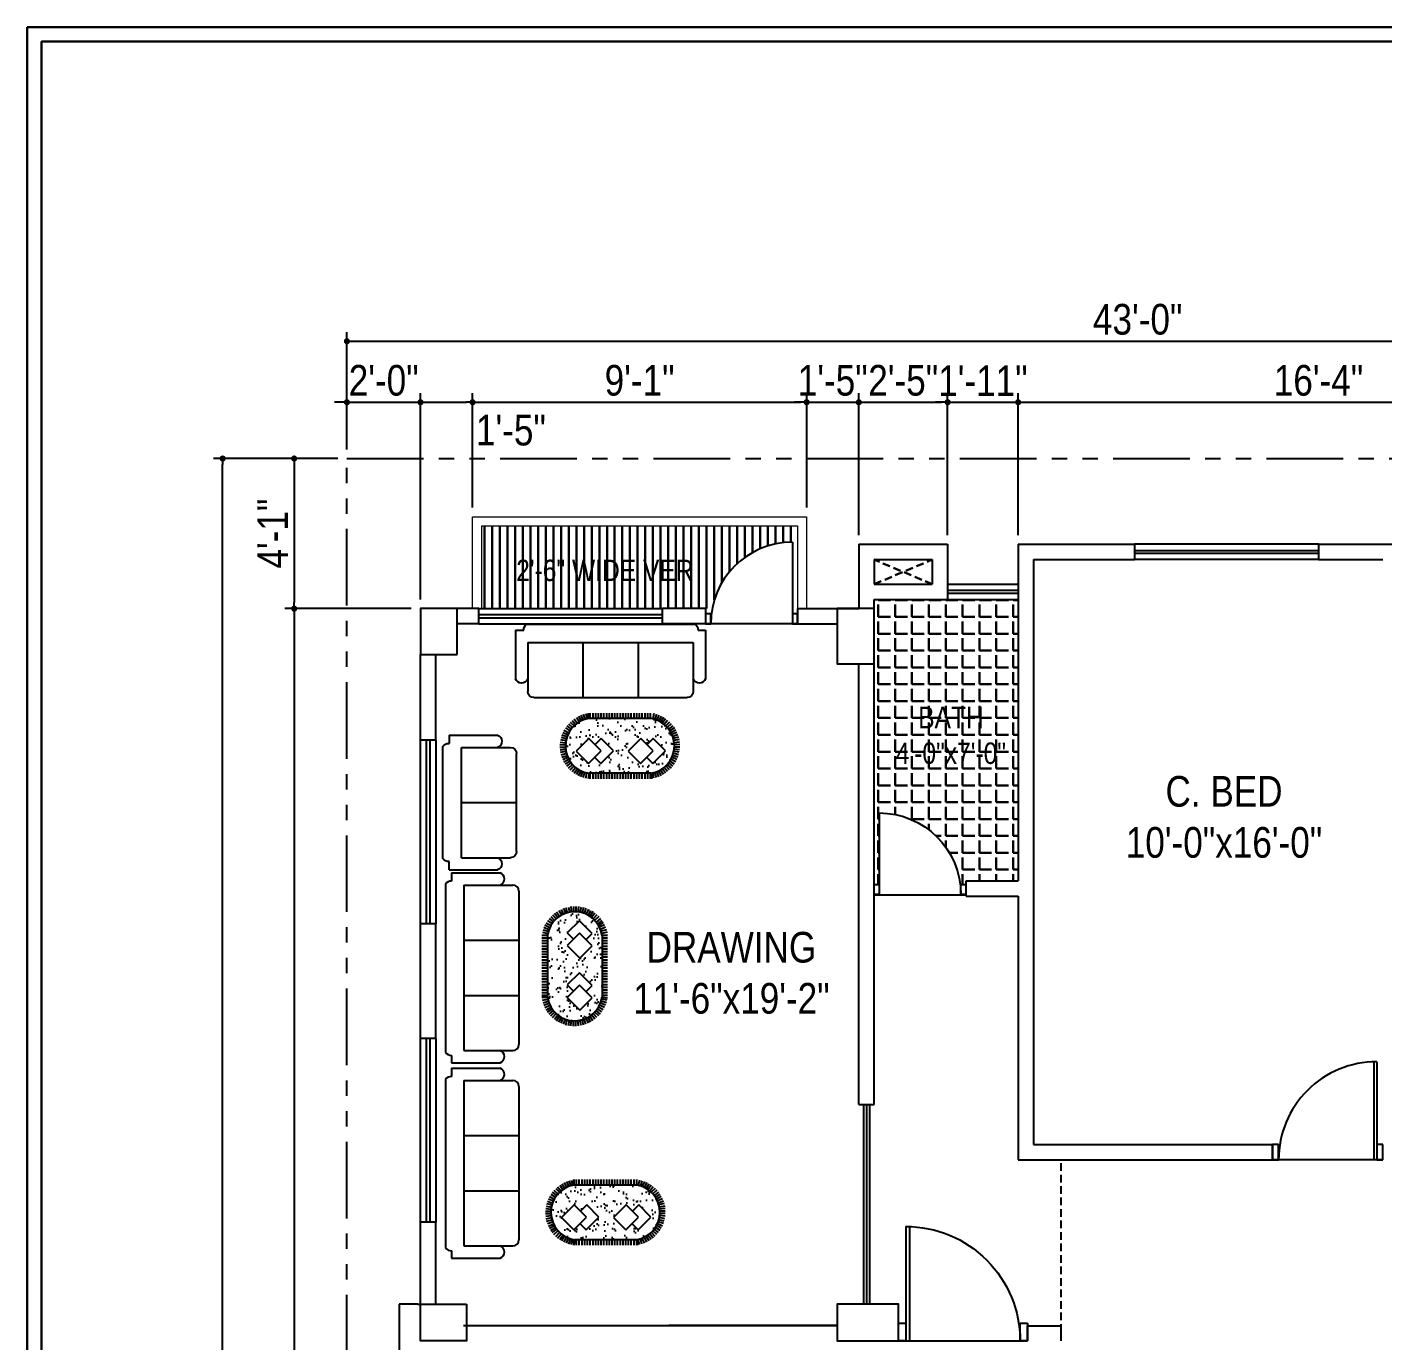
# Model space of a CAD drawing. Header units: inches. Extents: x -159432 to -126829, y -44881 to -40109.
# Drawn here: x -152942.2 to -152499.9, y -42075.8 to -41647 of the extents above; entities that cross this region are included whole.
import ezdxf

# ---------------------------------------------------------------- set-up
doc = ezdxf.new("R2010")
doc.units = ezdxf.units.IN
doc.header["$LTSCALE"] = 10
doc.header["$MEASUREMENT"] = 0
doc.header["$PDMODE"] = 34
for name, pattern in [('HIDDEN', [0.375, 0.25, -0.125]), ('PHANTOMX2', [5, 2.5, -0.5, 0.5, -0.5, 0.5, -0.5]), ('Solid', [0])]:
    doc.linetypes.add(name, pattern=pattern)
doc.layers.get('0').update_dxf_attribs({"color": 140, "lineweight": 25})
doc.layers.get('Defpoints').update_dxf_attribs({"lineweight": 25})
for name, color, linetype, lineweight in [('BOUNDERY', 32, 'PHANTOMX2', 25), ('COLUM', 10, 'Continuous', 25), ('DIM', 6, 'Continuous', 25), ('door', 123, 'Continuous', 25), ('FURNITURE', 77, 'Continuous', 25), ('h2', 165, 'Continuous', 30), ('line', 134, 'Continuous', 30), ('TEXT', 6, 'Continuous', 25), ('VER', 211, 'Continuous', 20), ('wall', 7, 'Continuous', 25), ('win', 143, 'Continuous', 25)]:
    doc.layers.add(name, color=color, linetype=linetype, lineweight=lineweight)
doc.styles.add('arn', font='ARIALN.TTF')
doc.dimstyles.new('DIM', dxfattribs={"dimtxt": 10, "dimasz": 2, "dimexe": 3, "dimexo": 3, "dimgap": 2, "dimtad": 1, "dimdec": 1, "dimzin": 1, "dimdsep": 46, "dimlunit": 4, "dimtxsty": 'arn', "dimblk": 'DOT', "dimcen": 0.09, "dimclrd": 256, "dimclre": 256, "dimclrt": 256, "dimaunit": 1, "dimadec": 0, "dimazin": 0, "dimtfac": 1, "dimtdec": 1, "dimtix": 1, "dimtmove": 2, "dimatfit": 3, "dimldrblk": 'OPEN30', "dimfxl": 10, "dimtolj": 1, "dimtzin": 0, "dimlwd": -1, "dimlwe": -1, "dimarcsym": 0})

# ---------------------------------------------------------------- blocks, each defined once
blk = doc.blocks.new('D36')
at = {"layer": 'door'}
for p, q in [((27731.72, -1583.1), (27731.72, -1585.1)), ((27736.72, -1583.1), (27731.72, -1583.1)), ((27731.72, -1619.1), (27731.72, -1583.1)), ((27736.72, -1585.1), (27736.72, -1583.1)), ((27731.72, -1585.1), (27736.72, -1585.1)), ((27763.72, -1616.1), (27731.72, -1616.1)), ((27763.72, -1617.1), (27731.72, -1617.1)), ((27736.72, -1617.1), (27731.72, -1617.1)), ((27731.72, -1617.1), (27731.72, -1619.1)), ((27736.72, -1619.1), (27736.72, -1617.1)), ((27731.72, -1619.1), (27736.72, -1619.1))]:
    blk.add_line(p, q, dxfattribs=at)
at = {"layer": 'door', "linetype": 'ByBlock'}
blk.add_ellipse((27731.72, -1617.1), major_axis=(-22.63, -22.63), ratio=1, start_param=2.356194, end_param=3.926991, dxfattribs=at)
blk = doc.blocks.new('D1')
at = {"layer": 'door'}
for p, q in [((231942, 594723), (231942, 594673)), ((232042, 594723), (231942, 594723)), ((231942, 594673), (232042, 594673)), ((232042, 594673), (232042, 594723)), ((232742, 593873), (231942, 593873)), ((232042, 593873), (231942, 593873)), ((231942, 593873), (231942, 593823)), ((232042, 593823), (232042, 593873)), ((231942, 593823), (232042, 593823))]:
    blk.add_line(p, q, dxfattribs=at)
at = {"layer": 'door', "linetype": 'ByBlock'}
blk.add_arc((231942, 593873), 800, 0, 90, dxfattribs=at)
blk = doc.blocks.new('door')
at = {"layer": 'door'}
blk.add_line((-148358.38, -38071.49), (-148328.38, -38071.49), dxfattribs=at)
at = {"layer": 'door', "extrusion": (0, 0, -1), "xscale": 0.03333332273177803, "yscale": 0.03333332278998569, "zscale": -0.0333333227645894, "rotation": 90}
blk.add_blockref('D1', (168152.49, -45802.87), dxfattribs=at)
blk = doc.blocks.new('sf')
at = {"layer": 'FURNITURE'}
for p, q in [((-163435.22, -36078.95), (-163419.38, -36078.95)), ((-163435.22, -36078.95), (-163435.22, -36081.67)), ((-163437.22, -36082.66), (-163437.22, -36135.95)), ((-163431.22, -36082.95), (-163431.22, -36136.95)), ((-163431.22, -36082.95), (-163415.22, -36082.95)), ((-163413.22, -36084.95), (-163413.22, -36134.95)), ((-163431.22, -36100.95), (-163413.22, -36100.95)), ((-163431.22, -36118.95), (-163413.22, -36118.95)), ((-163437.22, -36135.95), (-163437.22, -36137.5)), ((-163435.22, -36138.57), (-163435.22, -36140.95)), ((-163431.22, -36136.95), (-163415.22, -36136.95)), ((-163435.22, -36140.95), (-163419.38, -36140.95))]:
    blk.add_line(p, q, dxfattribs=at)
for centre, radius, start, end in [((-163420.1, -36080.95), 2.13, 289.8946, 70.1054), ((-163435.27, -36084.07), 2.41, 88.8308, 144.1588), ((-163415.22, -36084.95), 2, 0, 90), ((-163435.22, -36136.17), 2.4, 213.777, 270.037), ((-163420.1, -36138.95), 2.13, 289.8946, 70.1054), ((-163415.22, -36134.95), 2, 270, 0)]:
    blk.add_arc(centre, radius, start, end, dxfattribs=at)
blk = doc.blocks.new('A$C3B9922EE')
at = {"layer": 'FURNITURE'}
h = blk.add_hatch(dxfattribs=at)
h.set_pattern_fill('AR-SAND', color=191, scale=100, style=0)
h.set_pattern_definition([(142.5, (-780.504, -931.357), (0.35564, 10.87824), [0, -8.58144, 0, -9.597666, 0, -9.17424]), (172.5, (-780.504, -931.357), (-9.9916, 15.93295), [0, -4.62946, 0, -7.73459, 0, -2.963985]), (212.5, (-773.56, -931.357), (-17.581466, 0.03195), [0, -2.82284, 0, -10.162234, 0, -13.26736]), (222.5, (-773.56, -931.357), (-16.97165, 4.95508), [0, -1.41142, 0, -6.66191, 0, -7.621676])])
edge = h.paths.add_edge_path()
edge.add_line((22.1, 46.5), (70.6, 46.5))
edge.add_ellipse((67.1, 25.4), major_axis=(0, 21.4), ratio=1, start_angle=188.2953, end_angle=350.553, ccw=False)
edge.add_line((70.2, 4.2), (22.5, 4.2))
edge.add_ellipse((25.6, 25.4), major_axis=(0, 21.4), ratio=1, start_angle=9.447, end_angle=171.7047, ccw=False)
h.paths.add_polyline_path([(30.2, 31.1), (25.4, 26.3), (20.6, 31.1), (11.1, 21.6), (20.9, 11.8), (25.7, 16.6), (30.5, 11.8), (40, 21.3)], flags=16)
h.paths.add_polyline_path([(51.3, 21.6), (61.1, 11.8), (65.9, 16.6), (70.7, 11.8), (80.2, 21.3), (70.4, 31.1), (65.6, 26.3), (60.8, 31.1)], flags=16)
h = blk.add_hatch(dxfattribs=at)
h.set_pattern_fill('LINE', color=191, scale=300, angle=90, style=0)
h.set_pattern_definition([(270, (-780.143, 1006.6145), (2.117132, -2e-16), [])])
edge = h.paths.add_edge_path()
edge.add_ellipse((25.1, 25.3), major_axis=(15.1, 15.1), ratio=1, start_angle=413.2066, end_angle=414.8486, ccw=False)
edge.add_line((22.1, 46.5), (70.2, 46.5))
edge.add_ellipse((67.1, 25.3), major_axis=(15.1, 15.1), ratio=1, start_angle=395.0492, end_angle=396.7047, ccw=False)
edge.add_line((70.8, 46.4), (70.8, 50.7))
edge.add_line((70.8, 50.7), (21.5, 50.7))
edge.add_line((21.5, 50.7), (21.5, 46.4))
h = blk.add_hatch(dxfattribs=at)
h.set_pattern_fill('LINE', color=191, scale=300, angle=90, style=0)
h.set_pattern_definition([(90, (-780.143, -955.9565), (2.117132, 3e-17), [])])
edge = h.paths.add_edge_path()
edge.add_ellipse((25.1, 25.3), major_axis=(-15.1, 15.1), ratio=1, start_angle=125.1514, end_angle=126.7934)
edge.add_line((22.1, 4.2), (70.2, 4.2))
edge.add_ellipse((67.1, 25.4), major_axis=(-15.1, 15.1), ratio=1, start_angle=143.2953, end_angle=144.9508)
edge.add_line((70.8, 4.3), (70.8, 0))
edge.add_line((70.8, 0), (21.5, 0))
edge.add_line((21.5, 0), (21.5, 4.3))
at = {"layer": 'FURNITURE', "color": 191}
for p, q in [((6.6, 42.5), (9.7, 39.7)), ((7.9, 43.9), (10.9, 40.9)), ((9.4, 45.2), (12.1, 41.9)), ((11, 46.4), (13.4, 42.9)), ((12.7, 47.5), (14.8, 43.8)), ((14.4, 48.4), (16.3, 44.6)), ((16.2, 49.2), (17.8, 45.3)), ((18.1, 49.9), (19.3, 45.8)), ((20, 50.4), (20.9, 46.2)), ((22.1, 46.5), (70.6, 46.5)), ((70.6, 46.5), (70.6, 50.7)), ((72.7, 50.4), (71.8, 46.2)), ((74.6, 49.9), (73.4, 45.8)), ((76.5, 49.2), (74.9, 45.3)), ((78.3, 48.4), (76.4, 44.6)), ((80, 47.5), (77.9, 43.8)), ((81.7, 46.4), (79.3, 42.9)), ((83.3, 45.2), (80.6, 41.9)), ((84.8, 43.9), (81.8, 40.9)), ((86.1, 42.5), (83, 39.7)), ((0.9, 32.2), (5, 31.1)), ((1.5, 34.1), (5.5, 32.6)), ((2.3, 35.9), (6.1, 34.2)), ((3.1, 37.7), (6.8, 35.6)), ((4.2, 39.4), (7.7, 37.1)), ((5.3, 41), (8.7, 38.4)), ((87.4, 41), (84, 38.4)), ((88.5, 39.4), (85, 37.1)), ((89.6, 37.7), (85.8, 35.6)), ((90.4, 35.9), (86.6, 34.2)), ((91.2, 34.1), (87.2, 32.6)), ((91.8, 32.2), (87.7, 31.1)), ((0, 26.4), (4.2, 26.2)), ((0, 24.4), (4.2, 24.5)), ((0.2, 28.3), (4.4, 27.8)), ((0.2, 22.4), (4.4, 22.9)), ((0.5, 30.3), (4.6, 29.5)), ((0.5, 20.5), (4.6, 21.3)), ((92.2, 30.3), (88.1, 29.5)), ((92.2, 20.5), (88.1, 21.3)), ((92.5, 28.3), (88.3, 27.8)), ((92.5, 22.4), (88.3, 22.9)), ((92.7, 26.4), (88.5, 26.2)), ((92.7, 24.4), (88.5, 24.5)), ((0.9, 18.5), (5, 19.7)), ((1.5, 16.7), (5.5, 18.1)), ((2.2, 14.8), (6.1, 16.6)), ((3.1, 13.1), (6.8, 15.1)), ((4.1, 11.4), (7.7, 13.7)), ((5.3, 9.7), (8.6, 12.3)), ((6.5, 8.2), (9.7, 11.1)), ((86.1, 8.2), (83, 11.1)), ((87.4, 9.7), (84, 12.3)), ((88.5, 11.4), (85, 13.7)), ((89.6, 13.1), (85.8, 15.1)), ((90.4, 14.8), (86.6, 16.6)), ((91.2, 16.7), (87.2, 18.1)), ((91.8, 18.5), (87.7, 19.7)), ((7.9, 6.8), (10.8, 9.9)), ((9.4, 5.5), (12.1, 8.8)), ((11, 4.3), (13.4, 7.8)), ((12.6, 3.3), (14.8, 6.9)), ((14.4, 2.3), (16.2, 6.1)), ((16.2, 1.5), (17.8, 5.5)), ((18.1, 0.9), (19.3, 4.9)), ((20, 0.4), (20.9, 4.5)), ((22.5, 4.2), (21.9, 0)), ((22.1, 4.2), (70.2, 4.2)), ((70.2, 4.2), (70.8, 0)), ((72.7, 0.4), (71.8, 4.5)), ((74.6, 0.9), (73.4, 4.9)), ((76.5, 1.5), (74.9, 5.5)), ((78.3, 2.3), (76.4, 6.1)), ((80, 3.3), (77.9, 6.9)), ((81.7, 4.3), (79.3, 7.8)), ((83.3, 5.5), (80.6, 8.8)), ((84.8, 6.8), (81.8, 9.9))]:
    blk.add_line(p, q, dxfattribs=at)
at = {"layer": 'FURNITURE', "color": 92}
for p, q in [((11.1, 21.6), (20.6, 31.1)), ((20.9, 11.8), (11.1, 21.6)), ((20.6, 31.1), (25.4, 26.3)), ((51.3, 21.6), (60.8, 31.1)), ((61.1, 11.8), (51.3, 21.6)), ((60.8, 31.1), (65.6, 26.3)), ((25.7, 16.6), (20.9, 11.8)), ((65.9, 16.6), (61.1, 11.8))]:
    blk.add_line(p, q, dxfattribs=at)
at = {"layer": 'FURNITURE', "color": 30}
for p, q in [((20.7, 21.6), (30.2, 31.1)), ((30.5, 11.8), (20.7, 21.6)), ((30.2, 31.1), (40, 21.3)), ((40, 21.3), (30.5, 11.8)), ((60.9, 21.6), (70.4, 31.1)), ((70.7, 11.8), (60.9, 21.6)), ((70.4, 31.1), (80.2, 21.3)), ((80.2, 21.3), (70.7, 11.8))]:
    blk.add_line(p, q, dxfattribs=at)
at = {"layer": 'FURNITURE', "color": 191, "extrusion": (0, 0, -1)}
for centre, start_param, end_param in [((25.6, 25.4), 3.286351, 6.118304), ((67.1, 25.4), 0.164882, 2.996835)]:
    blk.add_ellipse(centre, major_axis=(0, 21.4), ratio=1, start_param=start_param, end_param=end_param, dxfattribs=at)
blk = doc.blocks.new('s1')
at = {"layer": 'FURNITURE'}
for p, q in [((-147199.1, -40399.5), (-147214.94, -40399.5)), ((-147199.1, -40399.5), (-147199.1, -40402.22)), ((-147221.1, -40437.5), (-147221.1, -40405.5)), ((-147203.1, -40403.5), (-147219.1, -40403.5)), ((-147203.1, -40439.5), (-147203.1, -40403.5)), ((-147197.1, -40439.79), (-147197.1, -40403.21)), ((-147203.1, -40421.5), (-147221.1, -40421.5)), ((-147203.1, -40439.5), (-147219.1, -40439.5)), ((-147199.1, -40443.5), (-147199.1, -40440.79)), ((-147199.1, -40443.5), (-147214.94, -40443.5))]:
    blk.add_line(p, q, dxfattribs=at)
for centre, radius, start, end in [((-147214.22, -40401.5), 2.13, 109.8946, 250.1054), ((-147199.05, -40404.62), 2.41, 35.8412, 91.1692), ((-147219.1, -40405.5), 2, 90, 180), ((-147219.1, -40437.5), 2, 180, 270), ((-147214.22, -40441.5), 2.13, 109.8946, 250.1054), ((-147199.05, -40438.38), 2.41, 268.8308, 324.1588)]:
    blk.add_arc(centre, radius, start, end, dxfattribs=at)
blk = doc.blocks.new('_Dot')
at = {"color": 0, "linetype": 'ByBlock', "lineweight": -2}
blk.add_line((-0.5, 0), (-1, 0), dxfattribs=at)
at = {"color": 0, "linetype": 'ByBlock', "const_width": 0.5}
blk.add_lwpolyline([(-0.25, 0, 1), (0.25, 0, 1)], format="xyb", close=True, dxfattribs=at)
blk = doc.blocks.new('*D392')
at = {"layer": 'Defpoints', "color": 0}
for p in [(-152837.87, -41787.83), (-152855.08, -41836.83), (-152813.87, -41836.83)]:
    blk.add_point(p, dxfattribs=at)
at = {"layer": 'DIM'}
for p, q in [((-152840.87, -41787.83), (-152858.08, -41787.83)), ((-152855.08, -41789.83), (-152855.08, -41834.83)), ((-152816.87, -41836.83), (-152858.08, -41836.83))]:
    blk.add_line(p, q, dxfattribs=at)
at = {"layer": 'DIM', "xscale": 2, "yscale": 2, "zscale": 2}
for p, rotation in [((-152855.08, -41787.83), 90), ((-152855.08, -41836.83), 270)]:
    blk.add_blockref('_Dot', p, dxfattribs=dict(at, rotation=rotation))
at = {"layer": 'DIM', "insert": (-152862.1, -41812.33), "char_height": 10, "attachment_point": 5, "rotation": 90, "style": 'arn'}
blk.add_mtext('\\A1;4\'-1"', dxfattribs=at)
blk = doc.blocks.new('_Open30')
at = {"color": 0, "linetype": 'ByBlock', "lineweight": -2}
for p, q in [((-1, 0.27), (0, 0)), ((0, 0), (-1, -0.27)), ((0, 0), (-1, 0))]:
    blk.add_line(p, q, dxfattribs=at)
blk = doc.blocks.new('*D393')
at = {"layer": 'Defpoints', "color": 0}
for p in [(-152813.87, -41836.83), (-152855.08, -42412.83), (-152813.87, -42412.83)]:
    blk.add_point(p, dxfattribs=at)
at = {"layer": 'DIM'}
for p, q in [((-152816.87, -41836.83), (-152858.08, -41836.83)), ((-152855.08, -41838.83), (-152855.08, -42410.83)), ((-152816.87, -42412.83), (-152858.08, -42412.83))]:
    blk.add_line(p, q, dxfattribs=at)
at = {"layer": 'DIM', "xscale": 2, "yscale": 2, "zscale": 2}
for p, rotation in [((-152855.08, -41836.83), 90), ((-152855.08, -42412.83), 270)]:
    blk.add_blockref('_Dot', p, dxfattribs=dict(at, rotation=rotation))
at = {"layer": 'DIM', "insert": (-152862.19, -42124.83), "char_height": 10, "attachment_point": 5, "rotation": 90, "style": 'arn'}
blk.add_mtext('\\A1;48\'-0"', dxfattribs=at)
blk = doc.blocks.new('*D395')
at = {"layer": 'Defpoints', "color": 0}
for p in [(-152878.42, -41787.83), (-152837.87, -41787.83), (-152837.87, -42435.83)]:
    blk.add_point(p, dxfattribs=at)
at = {"layer": 'DIM'}
for p, q in [((-152840.87, -41787.83), (-152881.42, -41787.83)), ((-152878.42, -42433.83), (-152878.42, -41789.83)), ((-152840.87, -42435.83), (-152881.42, -42435.83))]:
    blk.add_line(p, q, dxfattribs=at)
at = {"layer": 'DIM', "xscale": 2, "yscale": 2, "zscale": 2}
for p, rotation in [((-152878.42, -41787.83), 90), ((-152878.42, -42435.83), 270)]:
    blk.add_blockref('_Dot', p, dxfattribs=dict(at, rotation=rotation))
at = {"layer": 'DIM', "insert": (-152885.53, -42111.83), "char_height": 10, "attachment_point": 5, "rotation": 90, "style": 'arn'}
blk.add_mtext('\\A1;54\'-0"', dxfattribs=at)
blk = doc.blocks.new('*D396')
at = {"layer": 'Defpoints', "color": 0}
for p in [(-152813.87, -41769.46), (-152837.87, -41787.83), (-152813.87, -41836.83)]:
    blk.add_point(p, dxfattribs=at)
at = {"layer": 'DIM'}
for p, q in [((-152839.87, -41769.46), (-152841.87, -41769.46)), ((-152837.87, -41784.83), (-152837.87, -41766.46)), ((-152837.87, -41769.46), (-152813.87, -41769.46)), ((-152813.87, -41833.83), (-152813.87, -41766.46)), ((-152811.87, -41769.46), (-152809.87, -41769.46))]:
    blk.add_line(p, q, dxfattribs=at)
at = {"layer": 'DIM', "xscale": 2, "yscale": 2, "zscale": 2}
blk.add_blockref('_Dot', (-152837.87, -41769.46), dxfattribs=at)
at = {"layer": 'DIM', "xscale": 2, "yscale": 2, "zscale": 2, "rotation": 180}
blk.add_blockref('_Dot', (-152813.87, -41769.46), dxfattribs=at)
at = {"layer": 'DIM', "insert": (-152825.87, -41762.36), "char_height": 10, "attachment_point": 5, "style": 'arn'}
blk.add_mtext('\\A1;2\'-0"', dxfattribs=at)
blk = doc.blocks.new('*D398')
at = {"layer": 'Defpoints', "color": 0}
for p in [(-152321.87, -41749.55), (-152837.87, -41787.83), (-152321.87, -41787.83)]:
    blk.add_point(p, dxfattribs=at)
at = {"layer": 'DIM'}
for p, q in [((-152837.87, -41784.83), (-152837.87, -41746.55)), ((-152321.87, -41784.83), (-152321.87, -41746.55)), ((-152835.87, -41749.55), (-152323.87, -41749.55))]:
    blk.add_line(p, q, dxfattribs=at)
at = {"layer": 'DIM', "xscale": 2, "yscale": 2, "zscale": 2, "rotation": 180}
blk.add_blockref('_Dot', (-152837.87, -41749.55), dxfattribs=at)
at = {"layer": 'DIM', "xscale": 2, "yscale": 2, "zscale": 2}
blk.add_blockref('_Dot', (-152321.87, -41749.55), dxfattribs=at)
at = {"layer": 'DIM', "insert": (-152579.87, -41742.44), "char_height": 10, "attachment_point": 5, "style": 'arn'}
blk.add_mtext('\\A1;43\'-0"', dxfattribs=at)
blk = doc.blocks.new('*D424')
at = {"layer": 'Defpoints', "color": 0}
for p in [(-152687.87, -41769.46), (-152796.87, -41806.83), (-152687.87, -41806.83)]:
    blk.add_point(p, dxfattribs=at)
at = {"layer": 'DIM'}
for p, q in [((-152796.87, -41803.83), (-152796.87, -41766.46)), ((-152794.87, -41769.46), (-152689.87, -41769.46)), ((-152687.87, -41803.83), (-152687.87, -41766.46))]:
    blk.add_line(p, q, dxfattribs=at)
at = {"layer": 'DIM', "xscale": 2, "yscale": 2, "zscale": 2, "rotation": 180}
blk.add_blockref('_Dot', (-152796.87, -41769.46), dxfattribs=at)
at = {"layer": 'DIM', "xscale": 2, "yscale": 2, "zscale": 2}
blk.add_blockref('_Dot', (-152687.87, -41769.46), dxfattribs=at)
at = {"layer": 'DIM', "insert": (-152742.37, -41762.36), "char_height": 10, "attachment_point": 5, "style": 'arn'}
blk.add_mtext('\\A1;9\'-1"', dxfattribs=at)
blk = doc.blocks.new('*D425')
at = {"layer": 'Defpoints', "color": 0}
for p in [(-152670.87, -41769.46), (-152687.87, -41806.83), (-152670.87, -41815.83)]:
    blk.add_point(p, dxfattribs=at)
at = {"layer": 'DIM'}
for p, q in [((-152689.87, -41769.46), (-152691.87, -41769.46)), ((-152687.87, -41803.83), (-152687.87, -41766.46)), ((-152687.87, -41769.46), (-152670.87, -41769.46)), ((-152670.87, -41812.83), (-152670.87, -41766.46)), ((-152668.87, -41769.46), (-152666.87, -41769.46))]:
    blk.add_line(p, q, dxfattribs=at)
at = {"layer": 'DIM', "xscale": 2, "yscale": 2, "zscale": 2}
blk.add_blockref('_Dot', (-152687.87, -41769.46), dxfattribs=at)
at = {"layer": 'DIM', "xscale": 2, "yscale": 2, "zscale": 2, "rotation": 180}
blk.add_blockref('_Dot', (-152670.87, -41769.46), dxfattribs=at)
at = {"layer": 'DIM', "insert": (-152679.37, -41762.36), "char_height": 10, "attachment_point": 5, "style": 'arn'}
blk.add_mtext('\\A1;1\'-5"', dxfattribs=at)
blk = doc.blocks.new('*D426')
at = {"layer": 'Defpoints', "color": 0}
for p in [(-152641.87, -41769.46), (-152670.87, -41815.83), (-152641.87, -41815.83)]:
    blk.add_point(p, dxfattribs=at)
at = {"layer": 'DIM'}
for p, q in [((-152670.87, -41812.83), (-152670.87, -41766.46)), ((-152668.87, -41769.46), (-152643.87, -41769.46)), ((-152641.87, -41812.83), (-152641.87, -41766.46))]:
    blk.add_line(p, q, dxfattribs=at)
at = {"layer": 'DIM', "xscale": 2, "yscale": 2, "zscale": 2, "rotation": 180}
blk.add_blockref('_Dot', (-152670.87, -41769.46), dxfattribs=at)
at = {"layer": 'DIM', "xscale": 2, "yscale": 2, "zscale": 2}
blk.add_blockref('_Dot', (-152641.87, -41769.46), dxfattribs=at)
at = {"layer": 'DIM', "insert": (-152656.37, -41762.36), "char_height": 10, "attachment_point": 5, "style": 'arn'}
blk.add_mtext('\\A1;2\'-5"', dxfattribs=at)
blk = doc.blocks.new('*D427')
at = {"layer": 'Defpoints', "color": 0}
for p in [(-152618.87, -41769.46), (-152641.87, -41815.83), (-152618.87, -41815.83)]:
    blk.add_point(p, dxfattribs=at)
at = {"layer": 'DIM'}
for p, q in [((-152643.87, -41769.46), (-152645.87, -41769.46)), ((-152641.87, -41812.83), (-152641.87, -41766.46)), ((-152641.87, -41769.46), (-152618.87, -41769.46)), ((-152618.87, -41812.83), (-152618.87, -41766.46)), ((-152616.87, -41769.46), (-152614.87, -41769.46))]:
    blk.add_line(p, q, dxfattribs=at)
at = {"layer": 'DIM', "xscale": 2, "yscale": 2, "zscale": 2}
blk.add_blockref('_Dot', (-152641.87, -41769.46), dxfattribs=at)
at = {"layer": 'DIM', "xscale": 2, "yscale": 2, "zscale": 2, "rotation": 180}
blk.add_blockref('_Dot', (-152618.87, -41769.46), dxfattribs=at)
at = {"layer": 'DIM', "insert": (-152630.37, -41762.44), "char_height": 10, "attachment_point": 5, "style": 'arn'}
blk.add_mtext('\\A1;1\'-11"', dxfattribs=at)
blk = doc.blocks.new('*D428')
at = {"layer": 'Defpoints', "color": 0}
for p in [(-152422.87, -41769.46), (-152618.87, -41815.83), (-152422.87, -41815.83)]:
    blk.add_point(p, dxfattribs=at)
at = {"layer": 'DIM'}
for p, q in [((-152618.87, -41812.83), (-152618.87, -41766.46)), ((-152616.87, -41769.46), (-152424.87, -41769.46)), ((-152422.87, -41812.83), (-152422.87, -41766.46))]:
    blk.add_line(p, q, dxfattribs=at)
at = {"layer": 'DIM', "xscale": 2, "yscale": 2, "zscale": 2, "rotation": 180}
blk.add_blockref('_Dot', (-152618.87, -41769.46), dxfattribs=at)
at = {"layer": 'DIM', "xscale": 2, "yscale": 2, "zscale": 2}
blk.add_blockref('_Dot', (-152422.87, -41769.46), dxfattribs=at)
at = {"layer": 'DIM', "insert": (-152520.87, -41762.36), "char_height": 10, "attachment_point": 5, "style": 'arn'}
blk.add_mtext('\\A1;16\'-4"', dxfattribs=at)
blk = doc.blocks.new('*D430')
at = {"layer": 'Defpoints', "color": 0}
for p in [(-152796.87, -41769.46), (-152796.87, -41806.83), (-152813.87, -41836.83)]:
    blk.add_point(p, dxfattribs=at)
at = {"layer": 'DIM'}
for p, q in [((-152813.87, -41833.83), (-152813.87, -41766.46)), ((-152811.87, -41769.46), (-152798.87, -41769.46)), ((-152796.87, -41803.83), (-152796.87, -41766.46))]:
    blk.add_line(p, q, dxfattribs=at)
at = {"layer": 'DIM', "xscale": 2, "yscale": 2, "zscale": 2, "rotation": 180}
blk.add_blockref('_Dot', (-152813.87, -41769.46), dxfattribs=at)
at = {"layer": 'DIM', "xscale": 2, "yscale": 2, "zscale": 2}
blk.add_blockref('_Dot', (-152796.87, -41769.46), dxfattribs=at)
at = {"layer": 'DIM', "insert": (-152784.36, -41778.62), "char_height": 10, "attachment_point": 5, "style": 'arn'}
blk.add_mtext('\\A1;1\'-5"', dxfattribs=at)

msp = doc.modelspace()

# ---------------------------------------------------------------- hatches: boundary and pattern name
at = {"layer": 'h2'}
h = msp.add_hatch(dxfattribs=at)
h.set_pattern_fill('LINE', color=256, scale=20, angle=90, style=0)
h.set_pattern_definition([(90, (-4918.0171, -116.5162), (-2.5, 2e-16), [])])
edge = h.paths.add_edge_path()
edge.add_line((-152793.87264, -41809.82783), (-152793.87264, -41836.82783))
edge.add_line((-152793.87264, -41836.82783), (-152718.73303, -41836.82783))
edge.add_ellipse((-152692.53932, -41841.82783), major_axis=(-26.66666, 0.00043), ratio=0.999999998, start_angle=-89.9990844, end_angle=-10.8060107, ccw=False)
edge.add_line((-152692.53932, -41815.16117), (-152692.53932, -41836.82783))
edge.add_line((-152692.53932, -41836.82783), (-152690.87264, -41836.82783))
edge.add_line((-152690.87264, -41836.82783), (-152690.87264, -41809.82783))
edge.add_line((-152690.87264, -41809.82783), (-152793.87264, -41809.82783))
h.paths.add_polyline_path([(-152784.22391, -41819.03964), (-152723.21027, -41819.03964), (-152723.21027, -41829.68766), (-152784.22391, -41829.68766)], flags=24)
h = msp.add_hatch(dxfattribs=at)
h.set_pattern_fill('ANGLE', color=256, scale=20, style=0)
h.set_pattern_definition([(0, (-4918.017, -116.516), (0, 5.5), [4, -1.5]), (90, (-4918.017, -116.516), (-5.5, 3e-16), [4, -1.5])])
edge = h.paths.add_edge_path()
edge.add_line((-152618.87264, -41833.82783), (-152641.87264, -41833.82783))
edge.add_line((-152641.87264, -41833.82783), (-152665.87264, -41833.82783))
edge.add_line((-152665.87264, -41833.82783), (-152665.87264, -41836.82783))
edge.add_line((-152665.87264, -41836.82783), (-152665.87264, -41854.82783))
edge.add_line((-152665.87264, -41854.82783), (-152665.87264, -41926.84578))
edge.add_line((-152665.87264, -41926.84578), (-152664.20597, -41926.84578))
edge.add_line((-152664.20597, -41926.84578), (-152664.20597, -41903.51245))
edge.add_ellipse((-152664.20597, -41930.17911), major_axis=(26.66666, 0.00337), ratio=0.999999998, start_angle=359.9927556, end_angle=449.9927556, ccw=False)
edge.add_line((-152637.53932, -41930.17911), (-152637.53932, -41926.84578))
edge.add_line((-152637.53932, -41926.84578), (-152635.87265, -41926.84578))
edge.add_line((-152635.87265, -41926.84578), (-152635.87265, -41925.67911))
edge.add_line((-152635.87265, -41925.67911), (-152618.87264, -41925.67911))
edge.add_line((-152618.87264, -41925.67911), (-152618.87264, -41833.82783))
h.paths.add_polyline_path([(-152660.2971, -41867.05145), (-152621.31006, -41867.05145), (-152621.31006, -41889.36614), (-152660.2971, -41889.36614)], flags=24)

# ---------------------------------------------------------------- linework, layer by layer
at = {"layer": 'BOUNDERY'}
msp.add_lwpolyline([(-152796.87264, -42435.82783), (-152837.87264, -42435.82783), (-152837.87264, -41787.82783), (-152321.87264, -41787.82783), (-152321.87264, -42435.82783), (-152362.87264, -42435.82783)], dxfattribs=at)
at = {"layer": 'COLUM'}
for points in [[(-152801.87264, -41851.82783), (-152801.87264, -41836.82783), (-152813.87264, -41836.82783), (-152813.87264, -41851.82783), (-152801.87264, -41851.82783)], [(-152665.87264, -41854.82783), (-152665.87264, -41836.82783), (-152677.87264, -41836.82783), (-152677.87264, -41854.82783), (-152665.87264, -41854.82783)], [(-152798.87264, -42063.82783), (-152798.87264, -42075.82783), (-152813.87264, -42075.82783), (-152813.87264, -42063.82783), (-152798.87264, -42063.82783)], [(-152657.87264, -42075.82783), (-152657.87264, -42063.82783), (-152677.87264, -42063.82783), (-152677.87264, -42075.82783), (-152657.87264, -42075.82783)]]:
    msp.add_lwpolyline(points, dxfattribs=at)
at = {"layer": 'door', "linetype": 'HIDDEN'}
msp.add_line((-152604.87264, -42072.82783), (-152604.87264, -42016.71524), dxfattribs=at)
at = {"layer": 'h2', "linetype": 'HIDDEN'}
for p, q in [((-152646.87264, -41828.82783), (-152665.87264, -41820.82783)), ((-152665.87264, -41828.82783), (-152646.87264, -41820.82783))]:
    msp.add_line(p, q, dxfattribs=at)
at = {"layer": 'line'}
msp.add_lwpolyline([(-152942.21068, -41647.01408), (-152942.21068, -42730.03665), (-152221.88258, -42730.03665), (-152221.88258, -41647.01408)], close=True, dxfattribs=at)
msp.add_lwpolyline([(-152226.61798, -42660.37008), (-152226.61798, -41651.74948), (-152937.47529, -41651.74948), (-152937.47529, -42660.37008)], dxfattribs=at)
at = {"layer": 'VER'}
for p, q in [((-152796.87264, -41806.82783), (-152687.87264, -41806.82783)), ((-152796.87264, -41836.82783), (-152796.87264, -41806.82783)), ((-152687.87264, -41806.82783), (-152687.87264, -41836.82783)), ((-152793.87264, -41809.82783), (-152690.87264, -41809.82783)), ((-152793.87264, -41836.82783), (-152793.87264, -41809.82783)), ((-152690.87264, -41809.82783), (-152690.87264, -41836.82783))]:
    msp.add_line(p, q, dxfattribs=at)
at = {"layer": 'wall', "ltscale": 0.5}
for p, q in [((-152670.87264, -41815.82783), (-152670.87264, -41836.82783)), ((-152641.87264, -41815.82783), (-152641.87264, -41833.82783)), ((-152618.87264, -41815.82783), (-152618.87264, -41925.67911)), ((-152665.87264, -41820.82783), (-152665.87264, -41828.82783)), ((-152646.87264, -41820.82783), (-152646.87264, -41828.82783)), ((-152618.87264, -41835.17911), (-152618.87264, -41925.67911)), ((-152618.87264, -41930.67911), (-152618.87264, -42016.71524)), ((-152799.87264, -42070.82783), (-152677.87264, -42070.82783))]:
    msp.add_line(p, q, dxfattribs=at)
at = {"layer": 'wall'}
for p, q in [((-152670.87264, -41815.82783), (-152641.87264, -41815.82783)), ((-152618.87264, -41815.82783), (-152580.87264, -41815.82783)), ((-152580.87264, -41815.82783), (-152580.87264, -41820.82783)), ((-152580.87264, -41815.82783), (-152580.87264, -41820.82783)), ((-152520.87264, -41815.82783), (-152520.87264, -41820.82783)), ((-152520.87264, -41815.82783), (-152520.87264, -41820.82783)), ((-152520.87264, -41815.82783), (-152487.86922, -41815.82783)), ((-152665.87264, -41820.82783), (-152646.87264, -41820.82783)), ((-152613.87264, -41820.82783), (-152580.87264, -41820.82783)), ((-152613.87264, -41820.82783), (-152613.87264, -42011.71524)), ((-152520.87264, -41820.82783), (-152499.86922, -41820.82783)), ((-152665.87264, -41828.82783), (-152646.87264, -41828.82783)), ((-152665.87264, -41833.82783), (-152641.87264, -41833.82783)), ((-152665.87264, -41836.82783), (-152665.87264, -41833.82783)), ((-152794.87264, -41836.82783), (-152801.87264, -41836.82783)), ((-152794.87264, -41841.85712), (-152794.87264, -41836.85712)), ((-152794.87264, -41841.85712), (-152794.87264, -41836.85712)), ((-152720.87264, -41836.82783), (-152734.87264, -41836.82783)), ((-152734.87264, -41841.85712), (-152734.87264, -41836.85712)), ((-152734.87264, -41841.85712), (-152734.87264, -41836.85712)), ((-152720.87264, -41836.82783), (-152720.87264, -41841.82783)), ((-152690.87264, -41836.82783), (-152670.87264, -41836.82783)), ((-152690.87264, -41836.82783), (-152690.87264, -41841.82783)), ((-152794.87264, -41841.82783), (-152801.87264, -41841.82783)), ((-152720.87264, -41841.82783), (-152734.87264, -41841.82783)), ((-152690.87264, -41841.82783), (-152677.87264, -41841.82783)), ((-152813.87264, -41879.75347), (-152813.87264, -41851.82783)), ((-152808.87264, -41879.75347), (-152808.87264, -41851.82783)), ((-152670.87264, -41998.67911), (-152670.87264, -41854.82783)), ((-152670.87264, -41998.67911), (-152670.87264, -41854.82783)), ((-152670.87264, -41998.67911), (-152670.87264, -41854.82783)), ((-152665.87264, -41998.67911), (-152665.87264, -41854.82783)), ((-152808.87264, -41879.75347), (-152813.87264, -41879.75347)), ((-152635.87265, -41925.67911), (-152618.87264, -41925.67911)), ((-152635.87265, -41930.67911), (-152635.87265, -41925.67911)), ((-152665.87264, -41930.17911), (-152664.20597, -41930.17911)), ((-152635.87265, -41930.67911), (-152618.87264, -41930.67911)), ((-152813.87264, -41977.08008), (-152813.87264, -41939.75347)), ((-152808.87264, -41939.75347), (-152813.87264, -41939.75347)), ((-152808.87264, -41977.08008), (-152808.87264, -41939.75347)), ((-152808.87264, -41977.08008), (-152808.87264, -41939.75347)), ((-152808.87264, -41977.08008), (-152813.87264, -41977.08008)), ((-152670.87264, -41998.67911), (-152665.87264, -41998.67911)), ((-152670.87264, -41998.67911), (-152665.87264, -41998.67911)), ((-152613.87264, -42011.71524), (-152535.87264, -42011.71524)), ((-152535.87264, -42016.71524), (-152535.87264, -42011.71524)), ((-152618.87264, -42016.71524), (-152535.87264, -42016.71524)), ((-152813.87264, -42063.82783), (-152813.87264, -42037.08008)), ((-152808.87264, -42037.08008), (-152813.87264, -42037.08008)), ((-152808.87264, -42063.82783), (-152808.87264, -42037.08008)), ((-152814.87264, -42063.82783), (-152820.87264, -42063.82783)), ((-152814.87264, -42063.82783), (-152813.87264, -42063.82783)), ((-152615.87264, -42070.94042), (-152604.87264, -42070.94042)), ((-152615.87264, -42075.82783), (-152615.87264, -42070.94042)), ((-152604.87264, -42075.82783), (-152604.87264, -42070.94042))]:
    msp.add_line(p, q, dxfattribs=at)
at = {"layer": 'wall', "linetype": 'Solid', "ltscale": 10}
for p, q in [((-152820.87264, -42063.82783), (-152820.87264, -42090.82783)), ((-152677.87264, -42070.82783), (-152732.87265, -42070.82783))]:
    msp.add_line(p, q, dxfattribs=at)
at = {"layer": 'win'}
for p, q in [((-152520.87264, -41815.82783), (-152580.87264, -41815.82783)), ((-152580.87264, -41817.82783), (-152520.87264, -41817.82783)), ((-152580.87264, -41817.82783), (-152520.87264, -41817.82783)), ((-152520.87264, -41818.82783), (-152580.87264, -41818.82783)), ((-152520.87264, -41818.82783), (-152580.87264, -41818.82783)), ((-152520.87264, -41820.82783), (-152580.87264, -41820.82783)), ((-152520.87264, -41820.82783), (-152580.87264, -41820.82783)), ((-152641.87264, -41828.82783), (-152618.87264, -41828.82783)), ((-152641.87264, -41830.82783), (-152618.87264, -41830.82783)), ((-152641.87264, -41831.82783), (-152618.87264, -41831.82783)), ((-152641.87264, -41833.82783), (-152618.87264, -41833.82783)), ((-152734.87264, -41836.85712), (-152794.87264, -41836.85712)), ((-152734.87264, -41838.85712), (-152794.87264, -41838.85712)), ((-152734.87264, -41838.85712), (-152794.87264, -41838.85712)), ((-152794.87264, -41839.85712), (-152734.87264, -41839.85712)), ((-152794.87264, -41839.85712), (-152734.87264, -41839.85712)), ((-152734.87264, -41841.85712), (-152794.87264, -41841.85712)), ((-152813.87264, -41939.75347), (-152813.87264, -41879.75347)), ((-152811.87264, -41939.75347), (-152811.87264, -41879.75347)), ((-152810.87264, -41879.75347), (-152810.87264, -41939.75347)), ((-152808.87264, -41879.75347), (-152808.87264, -41939.75347)), ((-152813.87264, -42037.08008), (-152813.87264, -41977.08008)), ((-152811.87264, -42037.08008), (-152811.87264, -41977.08008)), ((-152810.87264, -41977.08008), (-152810.87264, -42037.08008)), ((-152808.87264, -41977.08008), (-152808.87264, -42037.08008)), ((-152669.37264, -41998.67911), (-152669.37264, -42063.82783)), ((-152668.37264, -41998.67911), (-152668.37264, -42063.82783)), ((-152667.37264, -41998.67911), (-152667.37264, -42063.82783))]:
    msp.add_line(p, q, dxfattribs=at)

# ---------------------------------------------------------------- block references
at = {"layer": 'door', "rotation": 90}
msp.add_blockref('D36', (-154118.97652, -69748.43463), dxfattribs=at)
at = {"layer": 'door', "xscale": -1.16666666661331, "yscale": 1.166666666642413, "zscale": 1.166666666619831, "rotation": 270}
msp.add_blockref('D36', (-150768.91811, -74429.50044), dxfattribs=at)
at = {"layer": 'FURNITURE', "xscale": -1, "rotation": 90}
msp.add_blockref('sf', (-188861.82378, -205279.07871), dxfattribs=at)
at = {"layer": 'FURNITURE', "xscale": -0.421875, "yscale": 0.421875, "zscale": 0.421875}
for p in [(-152729.26666, -41892.34892), (-152733.98747, -42044.58229)]:
    msp.add_blockref('A$C3B9922EE', p, dxfattribs=at)
at = {"layer": 'FURNITURE'}
for p in [(10631.49245, -5844.09232), (10631.49245, -5907.8767)]:
    msp.add_blockref('sf', p, dxfattribs=at)
at = {"layer": 'FURNITURE', "xscale": -0.421875, "yscale": 0.421875, "zscale": 0.421875, "rotation": 90}
msp.add_blockref('A$C3B9922EE', (-152752.83967, -41933.9988), dxfattribs=at)
at = {"layer": 'wall', "xscale": -1}
for name, p in [('door', (-301049.24943, -3770.34048)), ('s1', (-300003.6344, -1478.61636))]:
    msp.add_blockref(name, p, dxfattribs=at)
at = {"layer": 'wall'}
msp.add_blockref('door', (-4307.49586, -3858.69175), dxfattribs=at)

# ---------------------------------------------------------------- texts
at = {"layer": 'TEXT', "attachment_point": 8, "style": 'arn'}
for s, insert, char_height, width in [('\\A1;2\'-6" WIDE VER', (-152753.71709, -41827.93766), 7, 57.8080628), ('\\A1;BATH\\P4\'-0"x7\'-0"', (-152640.80358, -41887.61614), 7, 36.1491269), ('\\A1;C. BED  \\P10\'-0"x16\'-0"', (-152551.70602, -41918.25866), 10, 63.6675307), ('\\A1;DRAWING\\P11\'-6"x19\'-2"', (-152712.42043, -41969.15692), 10, 63.6675307)]:
    msp.add_mtext(s, dxfattribs=dict(at, insert=insert, char_height=char_height, width=width))

# ---------------------------------------------------------------- dimensions: what is measured, and where the dimension line sits
at = {"layer": 'DIM'}
for base, p1, p2, picture, middle in [((-152321.87264, -41749.54814), (-152837.87264, -41787.82783), (-152321.87264, -41787.82783), '*D398', (-152579.87264, -41742.44241)), ((-152813.87264, -41769.46493), (-152837.87264, -41787.82783), (-152813.87264, -41836.82783), '*D396', (-152825.87264, -41762.3592)), ((-152687.87264, -41769.46493), (-152796.87264, -41806.82783), (-152687.87264, -41806.82783), '*D424', (-152742.37264, -41762.3592)), ((-152670.87264, -41769.46493), (-152687.87264, -41806.82783), (-152670.87264, -41815.82783), '*D425', (-152679.37264, -41762.3592)), ((-152641.87264, -41769.46493), (-152670.87264, -41815.82783), (-152641.87264, -41815.82783), '*D426', (-152656.37264, -41762.3592)), ((-152618.87264, -41769.46493), (-152641.87264, -41815.82783), (-152618.87264, -41815.82783), '*D427', (-152630.37264, -41762.44447)), ((-152422.86922, -41769.46493), (-152618.87264, -41815.82783), (-152422.86922, -41815.82783), '*D428', (-152520.87093, -41762.3592))]:
    dim = msp.add_linear_dim(base=base, p1=p1, p2=p2, dimstyle='DIM', dxfattribs=at)
    dim.commit()
    dim.dimension.update_dxf_attribs({"geometry": picture, "text_midpoint": middle})
dim = msp.add_linear_dim(base=(-152796.87264, -41769.46493), p1=(-152813.87264, -41836.82783), p2=(-152796.87264, -41806.82783), dimstyle='DIM', dxfattribs=at)
dim.commit()
dim.dimension.update_dxf_attribs({"geometry": '*D430', "text_midpoint": (-152784.36042, -41778.62149), "dimtype": 160})
for base, p1, p2, picture, middle in [((-152878.4229, -41787.82783), (-152837.87264, -42435.82783), (-152837.87264, -41787.82783), '*D395', (-152885.52863, -42111.82783)), ((-152855.08325, -41836.82783), (-152837.87264, -41787.82783), (-152813.87264, -41836.82783), '*D392', (-152862.10371, -41812.32783)), ((-152855.08325, -42412.82783), (-152813.87264, -41836.82783), (-152813.87264, -42412.82783), '*D393', (-152862.18898, -42124.82783))]:
    dim = msp.add_linear_dim(base=base, p1=p1, p2=p2, angle=90, dimstyle='DIM', dxfattribs=at)
    dim.commit()
    dim.dimension.update_dxf_attribs({"geometry": picture, "text_midpoint": middle})

doc.saveas('drawing.dxf')
